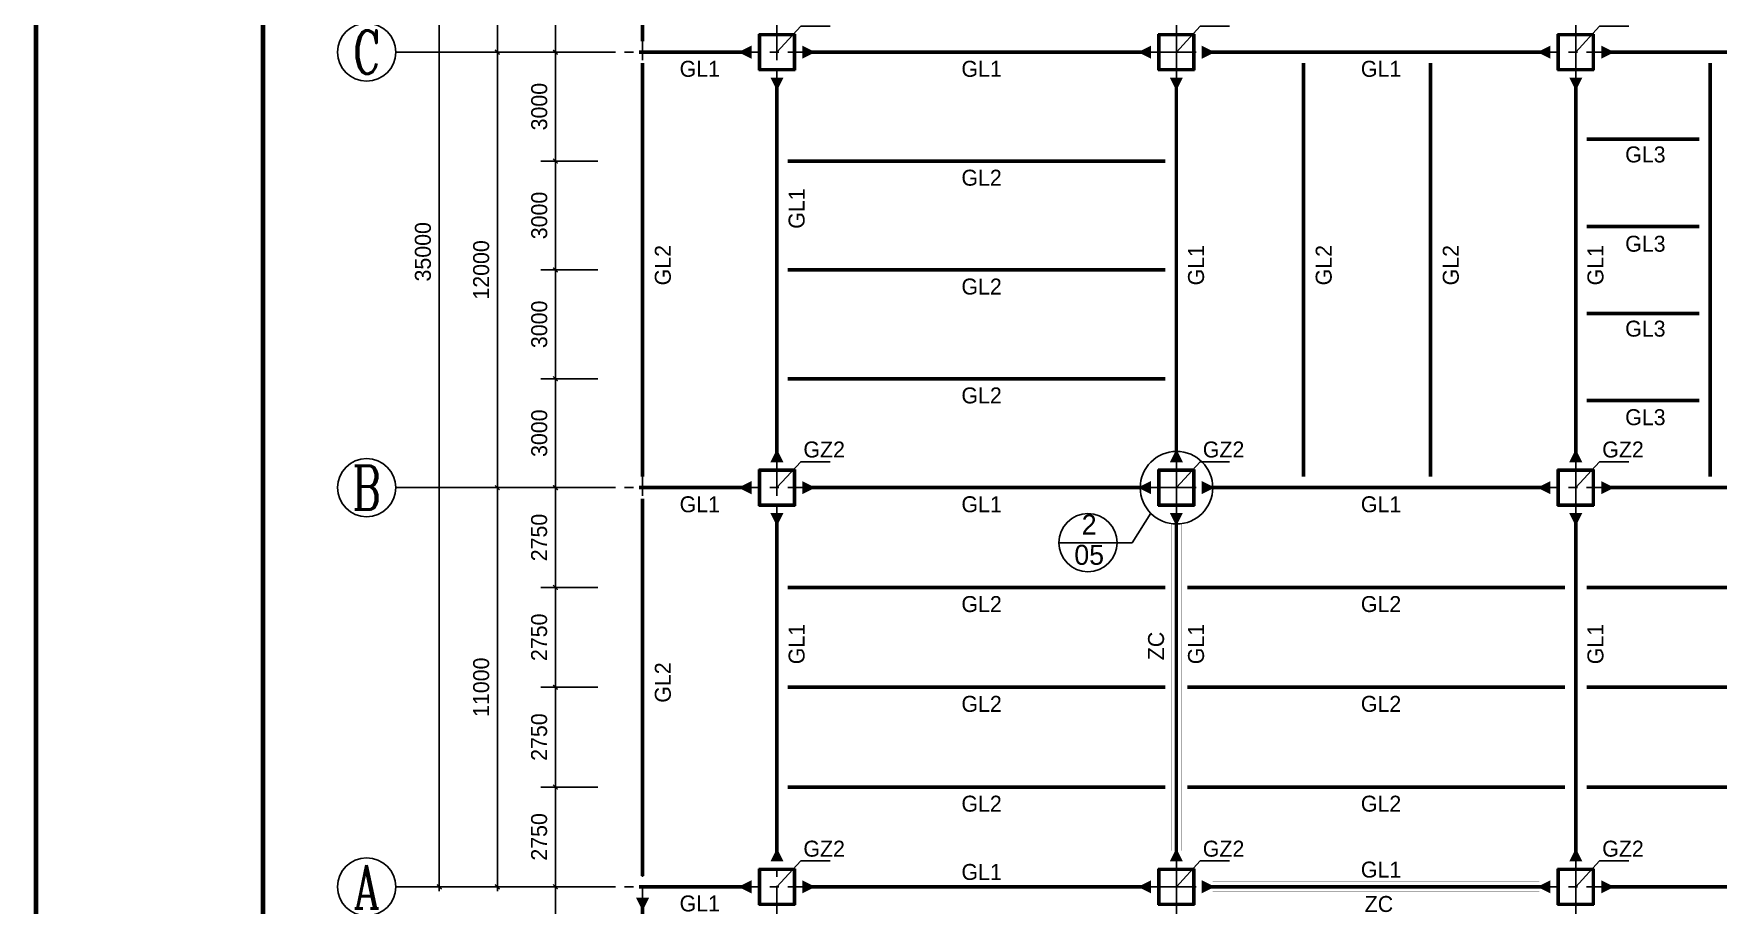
# Model space of a CAD drawing. Extents: x 31132 to 885236, y 345273 to 1212165.
# Drawn here: x 166132 to 189329, y 544238 to 556248 of the extents above; entities that cross this region are included whole.
import ezdxf
from ezdxf.enums import TextEntityAlignment as Align

# ---------------------------------------------------------------- set-up
doc = ezdxf.new("R2010")
doc.units = 0
doc.header["$LTSCALE"] = 1000
doc.linetypes.add('2', pattern=[30, 9, -6, 9, -6])
doc.linetypes.add('CENTER', pattern=[2, 1.25, -0.25, 0.25, -0.25])
doc.layers.get('0').update_dxf_attribs({"linetype": 'CONTINUOUS'})
doc.layers.get('Defpoints').update_dxf_attribs({"linetype": 'CONTINUOUS'})
for name, color, linetype in [('1-结构平面图说明', 7, 'CONTINUOUS'), ('AXIS', 253, 'CENTER'), ('AXIS_NUM', 7, 'CONTINUOUS'), ('TK', 4, 'CONTINUOUS'), ('实线', 7, 'CONTINUOUS'), ('支撑构件', 6, '2'), ('文字说明', 7, 'CONTINUOUS'), ('详图', 9, 'CONTINUOUS'), ('轴线标注', 7, 'CONTINUOUS'), ('钢柱', 2, 'CONTINUOUS')]:
    doc.layers.add(name, color=color, linetype=linetype)
doc.styles.add('STYLE1', font='')
doc.styles.add('TSSD_Axis', font='complex.shx', dxfattribs={"width": 0.7, "bigfont": 'hztxt.shx'})
doc.styles.add('二室', font='')
doc.styles.get('STYLE1').set_extended_font_data('Structure Fonts')
doc.styles.get('二室').set_extended_font_data('Structure Fonts')
doc.dimstyles.new('副本 DIM200', dxfattribs={"dimtxt": 220, "dimasz": 0.3, "dimexe": 200, "dimexo": 200, "dimgap": 100, "dimtad": 1, "dimdec": 0, "dimlfac": 2, "dimzin": 0, "dimdsep": 46, "dimtxsty": 'STYLE1', "dimblk": 'Studio2', "dimcen": 0, "dimdle": 200, "dimclrd": 6, "dimclre": 6, "dimclrt": 7, "dimazin": 0, "dimtfac": 1, "dimtdec": 0, "dimtix": 1, "dimtmove": 2, "dimatfit": 3, "dimldrblk": 'Studio2', "dimfxl": 200, "dimtolj": 1, "dimtzin": 0, "dimarcsym": 0})

# ---------------------------------------------------------------- blocks, each defined once
blk = doc.blocks.new('Studio2')
blk.add_line((-200, 0), (200, 0))
blk.add_lwpolyline([(-106, -106, 60, 60, 0), (106, 106, 100, 100, 0)], format="xyseb")
blk = doc.blocks.new('*D1995')
at = {"layer": 'Defpoints', "color": 0, "transparency": 16777216}
for p in [(173300, 561993), (172516, 555993), (173300, 555993)]:
    blk.add_point(p, dxfattribs=at)
at = {"layer": '轴线标注', "color": 6, "lineweight": -2, "transparency": 16777216}
for p, q in [((173100, 561993), (172316, 561993)), ((172516, 561993), (172516, 555993)), ((173100, 555993), (172316, 555993))]:
    blk.add_line(p, q, dxfattribs=at)
at = {"layer": '轴线标注', "color": 6, "lineweight": -2, "transparency": 16777216, "xscale": 0.3, "yscale": 0.3, "zscale": 0.3}
for p, rotation in [((172516, 561993), 90), ((172516, 555993), 270)]:
    blk.add_blockref('Studio2', p, dxfattribs=dict(at, rotation=rotation))
at = {"layer": '轴线标注', "color": 7, "transparency": 16777216, "insert": (172294, 558993), "char_height": 220, "attachment_point": 5, "rotation": 90, "style": 'STYLE1'}
blk.add_mtext('\\A1;12000', dxfattribs=at)
blk = doc.blocks.new('*D1998')
at = {"layer": 'Defpoints', "color": 0, "transparency": 16777216}
for p in [(174100, 557493), (173316, 555993), (174100, 555993)]:
    blk.add_point(p, dxfattribs=at)
at = {"layer": '轴线标注', "color": 6, "lineweight": -2, "transparency": 16777216}
for p, q in [((173900, 557493), (173116, 557493)), ((173316, 557493), (173316, 555993)), ((173900, 555993), (173116, 555993))]:
    blk.add_line(p, q, dxfattribs=at)
at = {"layer": '轴线标注', "color": 6, "lineweight": -2, "transparency": 16777216, "xscale": 0.3, "yscale": 0.3, "zscale": 0.3}
for p, rotation in [((173316, 557493), 90), ((173316, 555993), 270)]:
    blk.add_blockref('Studio2', p, dxfattribs=dict(at, rotation=rotation))
at = {"layer": '轴线标注', "color": 7, "transparency": 16777216, "insert": (173094, 556743), "char_height": 220, "attachment_point": 5, "rotation": 90, "style": 'STYLE1'}
blk.add_mtext('\\A1;3000', dxfattribs=at)
blk = doc.blocks.new('*D1999')
at = {"layer": 'Defpoints', "color": 0, "transparency": 16777216}
for p in [(174100, 555993), (173316, 554493), (174100, 554493)]:
    blk.add_point(p, dxfattribs=at)
at = {"layer": '轴线标注', "color": 6, "lineweight": -2, "transparency": 16777216}
for p, q in [((173900, 555993), (173116, 555993)), ((173316, 555993), (173316, 554493)), ((173900, 554493), (173116, 554493))]:
    blk.add_line(p, q, dxfattribs=at)
at = {"layer": '轴线标注', "color": 6, "lineweight": -2, "transparency": 16777216, "xscale": 0.3, "yscale": 0.3, "zscale": 0.3}
for p, rotation in [((173316, 555993), 90), ((173316, 554493), 270)]:
    blk.add_blockref('Studio2', p, dxfattribs=dict(at, rotation=rotation))
at = {"layer": '轴线标注', "color": 7, "transparency": 16777216, "insert": (173094, 555243), "char_height": 220, "attachment_point": 5, "rotation": 90, "style": 'STYLE1'}
blk.add_mtext('\\A1;3000', dxfattribs=at)
blk = doc.blocks.new('*D2000')
at = {"layer": 'Defpoints', "color": 0, "transparency": 16777216}
for p in [(174100, 554493), (173316, 552993), (174100, 552993)]:
    blk.add_point(p, dxfattribs=at)
at = {"layer": '轴线标注', "color": 6, "lineweight": -2, "transparency": 16777216}
for p, q in [((173900, 554493), (173116, 554493)), ((173316, 554493), (173316, 552993)), ((173900, 552993), (173116, 552993))]:
    blk.add_line(p, q, dxfattribs=at)
at = {"layer": '轴线标注', "color": 6, "lineweight": -2, "transparency": 16777216, "xscale": 0.3, "yscale": 0.3, "zscale": 0.3}
for p, rotation in [((173316, 554493), 90), ((173316, 552993), 270)]:
    blk.add_blockref('Studio2', p, dxfattribs=dict(at, rotation=rotation))
at = {"layer": '轴线标注', "color": 7, "transparency": 16777216, "insert": (173094, 553743), "char_height": 220, "attachment_point": 5, "rotation": 90, "style": 'STYLE1'}
blk.add_mtext('\\A1;3000', dxfattribs=at)
blk = doc.blocks.new('*D2001')
at = {"layer": 'Defpoints', "color": 0, "transparency": 16777216}
for p in [(174100, 552993), (173316, 551493), (174100, 551493)]:
    blk.add_point(p, dxfattribs=at)
at = {"layer": '轴线标注', "color": 6, "lineweight": -2, "transparency": 16777216}
for p, q in [((173900, 552993), (173116, 552993)), ((173316, 552993), (173316, 551493)), ((173900, 551493), (173116, 551493))]:
    blk.add_line(p, q, dxfattribs=at)
at = {"layer": '轴线标注', "color": 6, "lineweight": -2, "transparency": 16777216, "xscale": 0.3, "yscale": 0.3, "zscale": 0.3}
for p, rotation in [((173316, 552993), 90), ((173316, 551493), 270)]:
    blk.add_blockref('Studio2', p, dxfattribs=dict(at, rotation=rotation))
at = {"layer": '轴线标注', "color": 7, "transparency": 16777216, "insert": (173094, 552243), "char_height": 220, "attachment_point": 5, "rotation": 90, "style": 'STYLE1'}
blk.add_mtext('\\A1;3000', dxfattribs=at)
blk = doc.blocks.new('*D2002')
at = {"layer": 'Defpoints', "color": 0, "transparency": 16777216}
for p in [(174100, 551493), (173316, 549993), (174100, 549993)]:
    blk.add_point(p, dxfattribs=at)
at = {"layer": '轴线标注', "color": 6, "lineweight": -2, "transparency": 16777216}
for p, q in [((173900, 551493), (173116, 551493)), ((173316, 551493), (173316, 549993)), ((173900, 549993), (173116, 549993))]:
    blk.add_line(p, q, dxfattribs=at)
at = {"layer": '轴线标注', "color": 6, "lineweight": -2, "transparency": 16777216, "xscale": 0.3, "yscale": 0.3, "zscale": 0.3}
for p, rotation in [((173316, 551493), 90), ((173316, 549993), 270)]:
    blk.add_blockref('Studio2', p, dxfattribs=dict(at, rotation=rotation))
at = {"layer": '轴线标注', "color": 7, "transparency": 16777216, "insert": (173094, 550743), "char_height": 220, "attachment_point": 5, "rotation": 90, "style": 'STYLE1'}
blk.add_mtext('\\A1;3000', dxfattribs=at)
blk = doc.blocks.new('*D2003')
at = {"layer": 'Defpoints', "color": 0, "transparency": 16777216}
for p in [(174100, 549993), (173316, 548618), (174100, 548618)]:
    blk.add_point(p, dxfattribs=at)
at = {"layer": '轴线标注', "color": 6, "lineweight": -2, "transparency": 16777216}
for p, q in [((173900, 549993), (173116, 549993)), ((173316, 549993), (173316, 548618)), ((173900, 548618), (173116, 548618))]:
    blk.add_line(p, q, dxfattribs=at)
at = {"layer": '轴线标注', "color": 6, "lineweight": -2, "transparency": 16777216, "xscale": 0.3, "yscale": 0.3, "zscale": 0.3}
for p, rotation in [((173316, 549993), 90), ((173316, 548618), 270)]:
    blk.add_blockref('Studio2', p, dxfattribs=dict(at, rotation=rotation))
at = {"layer": '轴线标注', "color": 7, "transparency": 16777216, "insert": (173092, 549306), "char_height": 220, "attachment_point": 5, "rotation": 90, "style": 'STYLE1'}
blk.add_mtext('\\A1;2750', dxfattribs=at)
blk = doc.blocks.new('*D2004')
at = {"layer": 'Defpoints', "color": 0, "transparency": 16777216}
for p in [(174100, 548618), (173316, 547243), (174100, 547243)]:
    blk.add_point(p, dxfattribs=at)
at = {"layer": '轴线标注', "color": 6, "lineweight": -2, "transparency": 16777216}
for p, q in [((173900, 548618), (173116, 548618)), ((173316, 548618), (173316, 547243)), ((173900, 547243), (173116, 547243))]:
    blk.add_line(p, q, dxfattribs=at)
at = {"layer": '轴线标注', "color": 6, "lineweight": -2, "transparency": 16777216, "xscale": 0.3, "yscale": 0.3, "zscale": 0.3}
for p, rotation in [((173316, 548618), 90), ((173316, 547243), 270)]:
    blk.add_blockref('Studio2', p, dxfattribs=dict(at, rotation=rotation))
at = {"layer": '轴线标注', "color": 7, "transparency": 16777216, "insert": (173092, 547931), "char_height": 220, "attachment_point": 5, "rotation": 90, "style": 'STYLE1'}
blk.add_mtext('\\A1;2750', dxfattribs=at)
blk = doc.blocks.new('*D2005')
at = {"layer": 'Defpoints', "color": 0, "transparency": 16777216}
for p in [(174100, 547243), (173316, 545868), (174100, 545868)]:
    blk.add_point(p, dxfattribs=at)
at = {"layer": '轴线标注', "color": 6, "lineweight": -2, "transparency": 16777216}
for p, q in [((173900, 547243), (173116, 547243)), ((173316, 547243), (173316, 545868)), ((173900, 545868), (173116, 545868))]:
    blk.add_line(p, q, dxfattribs=at)
at = {"layer": '轴线标注', "color": 6, "lineweight": -2, "transparency": 16777216, "xscale": 0.3, "yscale": 0.3, "zscale": 0.3}
for p, rotation in [((173316, 547243), 90), ((173316, 545868), 270)]:
    blk.add_blockref('Studio2', p, dxfattribs=dict(at, rotation=rotation))
at = {"layer": '轴线标注', "color": 7, "transparency": 16777216, "insert": (173092, 546556), "char_height": 220, "attachment_point": 5, "rotation": 90, "style": 'STYLE1'}
blk.add_mtext('\\A1;2750', dxfattribs=at)
blk = doc.blocks.new('*D2006')
at = {"layer": 'Defpoints', "color": 0, "transparency": 16777216}
for p in [(174100, 545868), (173316, 544493), (174100, 544493)]:
    blk.add_point(p, dxfattribs=at)
at = {"layer": '轴线标注', "color": 6, "lineweight": -2, "transparency": 16777216}
for p, q in [((173900, 545868), (173116, 545868)), ((173316, 545868), (173316, 544493)), ((173900, 544493), (173116, 544493))]:
    blk.add_line(p, q, dxfattribs=at)
at = {"layer": '轴线标注', "color": 6, "lineweight": -2, "transparency": 16777216, "xscale": 0.3, "yscale": 0.3, "zscale": 0.3}
for p, rotation in [((173316, 545868), 90), ((173316, 544493), 270)]:
    blk.add_blockref('Studio2', p, dxfattribs=dict(at, rotation=rotation))
at = {"layer": '轴线标注', "color": 7, "transparency": 16777216, "insert": (173092, 545181), "char_height": 220, "attachment_point": 5, "rotation": 90, "style": 'STYLE1'}
blk.add_mtext('\\A1;2750', dxfattribs=at)
blk = doc.blocks.new('*D2007')
at = {"layer": 'Defpoints', "color": 0, "transparency": 16777216}
for p in [(172500, 561993), (171716, 544493), (172500, 544493)]:
    blk.add_point(p, dxfattribs=at)
at = {"layer": '轴线标注', "color": 6, "lineweight": -2, "transparency": 16777216}
for p, q in [((172300, 561993), (171516, 561993)), ((171716, 561993), (171716, 544493)), ((172300, 544493), (171516, 544493))]:
    blk.add_line(p, q, dxfattribs=at)
at = {"layer": '轴线标注', "color": 6, "lineweight": -2, "transparency": 16777216, "xscale": 0.3, "yscale": 0.3, "zscale": 0.3}
for p, rotation in [((171716, 561993), 90), ((171716, 544493), 270)]:
    blk.add_blockref('Studio2', p, dxfattribs=dict(at, rotation=rotation))
at = {"layer": '轴线标注', "color": 7, "transparency": 16777216, "insert": (171492, 553243), "char_height": 220, "attachment_point": 5, "rotation": 90, "style": 'STYLE1'}
blk.add_mtext('\\A1;35000', dxfattribs=at)
blk = doc.blocks.new('*D2008')
at = {"layer": 'Defpoints', "color": 0, "transparency": 16777216}
for p in [(173300, 555993), (172516, 549993), (173300, 549993)]:
    blk.add_point(p, dxfattribs=at)
at = {"layer": '轴线标注', "color": 6, "lineweight": -2, "transparency": 16777216}
for p, q in [((173100, 555993), (172316, 555993)), ((172516, 555993), (172516, 549993)), ((173100, 549993), (172316, 549993))]:
    blk.add_line(p, q, dxfattribs=at)
at = {"layer": '轴线标注', "color": 6, "lineweight": -2, "transparency": 16777216, "xscale": 0.3, "yscale": 0.3, "zscale": 0.3}
for p, rotation in [((172516, 555993), 90), ((172516, 549993), 270)]:
    blk.add_blockref('Studio2', p, dxfattribs=dict(at, rotation=rotation))
at = {"layer": '轴线标注', "color": 7, "transparency": 16777216, "insert": (172294, 552993), "char_height": 220, "attachment_point": 5, "rotation": 90, "style": 'STYLE1'}
blk.add_mtext('\\A1;12000', dxfattribs=at)
blk = doc.blocks.new('*D2009')
at = {"layer": 'Defpoints', "color": 0, "transparency": 16777216}
for p in [(173300, 549993), (172516, 544493), (173300, 544493)]:
    blk.add_point(p, dxfattribs=at)
at = {"layer": '轴线标注', "color": 6, "lineweight": -2, "transparency": 16777216}
for p, q in [((173100, 549993), (172316, 549993)), ((172516, 549993), (172516, 544493)), ((173100, 544493), (172316, 544493))]:
    blk.add_line(p, q, dxfattribs=at)
at = {"layer": '轴线标注', "color": 6, "lineweight": -2, "transparency": 16777216, "xscale": 0.3, "yscale": 0.3, "zscale": 0.3}
for p, rotation in [((172516, 549993), 90), ((172516, 544493), 270)]:
    blk.add_blockref('Studio2', p, dxfattribs=dict(at, rotation=rotation))
at = {"layer": '轴线标注', "color": 7, "transparency": 16777216, "insert": (172294, 547243), "char_height": 220, "attachment_point": 5, "rotation": 90, "style": 'STYLE1'}
blk.add_mtext('\\A1;11000', dxfattribs=at)
blk = doc.blocks.new('*D2010')
at = {"layer": 'Defpoints', "color": 0, "transparency": 16777216}
for p in [(174100, 544493), (173316, 542893), (174100, 542893)]:
    blk.add_point(p, dxfattribs=at)
at = {"layer": '轴线标注', "color": 6, "lineweight": -2, "transparency": 16777216}
for p, q in [((173900, 544493), (173116, 544493)), ((173316, 544493), (173316, 542893)), ((173900, 542893), (173116, 542893))]:
    blk.add_line(p, q, dxfattribs=at)
at = {"layer": '轴线标注', "color": 6, "lineweight": -2, "transparency": 16777216, "xscale": 0.3, "yscale": 0.3, "zscale": 0.3}
for p, rotation in [((173316, 544493), 90), ((173316, 542893), 270)]:
    blk.add_blockref('Studio2', p, dxfattribs=dict(at, rotation=rotation))
at = {"layer": '轴线标注', "color": 7, "transparency": 16777216, "insert": (173094, 543693), "char_height": 220, "attachment_point": 5, "rotation": 90, "style": 'STYLE1'}
blk.add_mtext('\\A1;3200', dxfattribs=at)
blk = doc.blocks.new('ts_axno')
at = {"color": 0, "linetype": 'ByBlock', "lineweight": -2}
blk.add_circle((0, 0), 0.5, dxfattribs=at)
at = {"color": 0, "linetype": 'ByBlock', "lineweight": -2, "style": 'TSSD_Axis', "width": 0.7}
blk.add_attdef('A', text='', height=0.6, dxfattribs=at).set_placement((0, 0), align=Align.MIDDLE_CENTER)

msp = doc.modelspace()

# ---------------------------------------------------------------- linework, layer by layer
at = {"layer": 'AXIS', "ltscale": 0.5}
for p, q in [((174515.94, 541881.44), (174515.94, 564581.44)), ((176365.94, 541881.44), (176365.94, 564581.44)), ((181865.94, 541893.16), (181865.94, 564593.16)), ((187365.94, 541893.16), (187365.94, 564593.16)), ((181865.94, 564093.16), (181865.94, 541393.16)), ((187365.94, 564093.16), (187365.94, 541393.16)), ((173515.94, 555993.16), (205715.94, 555993.16)), ((173515.94, 549993.16), (205715.94, 549993.16)), ((173515.94, 544493.16), (205715.94, 544493.16))]:
    msp.add_line(p, q, dxfattribs=at)
at = {"layer": 'AXIS_NUM'}
for p, q in [((173515.94, 555993.16), (171115.94, 555993.16)), ((173515.94, 549993.16), (171115.94, 549993.16)), ((173515.94, 544493.16), (171115.94, 544493.16))]:
    msp.add_line(p, q, dxfattribs=at)
at = {"layer": 'TK', "const_width": 62.5}
for points in [[(166162.8, 531386.49), (166162.8, 568511.49), (218662.8, 568511.49), (218662.8, 531386.49)], [(169287.8, 532011.49), (169287.8, 567886.49), (218037.8, 567886.49), (218037.8, 532011.49)]]:
    msp.add_lwpolyline(points, close=True, dxfattribs=at)
at = {"layer": '实线', "color": 3, "linetype": 'Continuous', "lineweight": -3, "const_width": 50}
for points in [[(174515.94, 561843.16), (174515.94, 556143.16)], [(174515.94, 555843.16), (174515.94, 550143.16)], [(183615.94, 555843.16), (183615.94, 550143.16)], [(185365.94, 555843.16), (185365.94, 550143.16)], [(189215.94, 555843.16), (189215.94, 550143.16)], [(187515.94, 554793.16), (189065.94, 554793.16)], [(176515.94, 554493.16), (181715.94, 554493.16)], [(187515.94, 553593.16), (189065.94, 553593.16)], [(176515.94, 552993.16), (181715.94, 552993.16)], [(187515.94, 552393.16), (189065.94, 552393.16)], [(176515.94, 551493.16), (181715.94, 551493.16)], [(187515.94, 551193.16), (189065.94, 551193.16)], [(174515.94, 549843.16), (174515.94, 544643.16)], [(176515.94, 548618.16), (181715.94, 548618.16)], [(182015.94, 548618.16), (187215.94, 548618.16)], [(187515.94, 548618.16), (192715.94, 548618.16)], [(176515.94, 547243.16), (181715.94, 547243.16)], [(182015.94, 547243.16), (187215.94, 547243.16)], [(187515.94, 547243.16), (192715.94, 547243.16)], [(176515.94, 545868.16), (181715.94, 545868.16)], [(182015.94, 545868.16), (187215.94, 545868.16)], [(187515.94, 545868.16), (192715.94, 545868.16)]]:
    msp.add_lwpolyline(points, dxfattribs=at)
at = {"layer": '实线', "color": 4, "linetype": 'Continuous', "lineweight": -3}
for points in [[(176015.94, 555993.16, 180, 0, 0), (175835.94, 555993.16, 180, 0, 0)], [(176715.94, 555993.16, 180, 0, 0), (176895.94, 555993.16, 180, 0, 0)], [(181515.94, 555993.16, 180, 0, 0), (181335.94, 555993.16, 180, 0, 0)], [(182215.94, 555993.16, 180, 0, 0), (182395.94, 555993.16, 180, 0, 0)], [(187015.94, 555993.16, 180, 0, 0), (186835.94, 555993.16, 180, 0, 0)], [(187715.94, 555993.16, 180, 0, 0), (187895.94, 555993.16, 180, 0, 0)], [(176365.94, 555643.16, 180, 0, 0), (176365.94, 555463.16, 180, 0, 0)], [(181865.94, 555643.16, 180, 0, 0), (181865.94, 555463.16, 180, 0, 0)], [(187365.94, 555643.16, 180, 0, 0), (187365.94, 555463.16, 180, 0, 0)], [(176365.94, 550343.16, 180, 0, 0), (176365.94, 550523.16, 180, 0, 0)], [(181865.94, 550343.16, 180, 0, 0), (181865.94, 550523.16, 180, 0, 0)], [(187365.94, 550343.16, 180, 0, 0), (187365.94, 550523.16, 180, 0, 0)], [(176015.94, 549993.16, 180, 0, 0), (175835.94, 549993.16, 180, 0, 0)], [(176715.94, 549993.16, 180, 0, 0), (176895.94, 549993.16, 180, 0, 0)], [(181515.94, 549993.16, 180, 0, 0), (181335.94, 549993.16, 180, 0, 0)], [(182215.94, 549993.16, 180, 0, 0), (182395.94, 549993.16, 180, 0, 0)], [(187015.94, 549993.16, 180, 0, 0), (186835.94, 549993.16, 180, 0, 0)], [(187715.94, 549993.16, 180, 0, 0), (187895.94, 549993.16, 180, 0, 0)], [(176365.94, 549643.16, 180, 0, 0), (176365.94, 549463.16, 180, 0, 0)], [(181865.94, 549643.16, 180, 0, 0), (181865.94, 549463.16, 180, 0, 0)], [(187365.94, 549643.16, 180, 0, 0), (187365.94, 549463.16, 180, 0, 0)], [(176365.94, 544843.16, 180, 0, 0), (176365.94, 545023.16, 180, 0, 0)], [(181865.94, 544843.16, 180, 0, 0), (181865.94, 545023.16, 180, 0, 0)], [(187365.94, 544843.16, 180, 0, 0), (187365.94, 545023.16, 180, 0, 0)], [(176015.94, 544493.16, 180, 0, 0), (175835.94, 544493.16, 180, 0, 0)], [(176715.94, 544493.16, 180, 0, 0), (176895.94, 544493.16, 180, 0, 0)], [(181515.94, 544493.16, 180, 0, 0), (181335.94, 544493.16, 180, 0, 0)], [(182215.94, 544493.16, 180, 0, 0), (182395.94, 544493.16, 180, 0, 0)], [(187015.94, 544493.16, 180, 0, 0), (186835.94, 544493.16, 180, 0, 0)], [(187715.94, 544493.16, 180, 0, 0), (187895.94, 544493.16, 180, 0, 0)], [(174515.94, 544343.16, 180, 0, 0), (174515.94, 544163.16, 180, 0, 0)]]:
    msp.add_lwpolyline(points, format="xyseb", dxfattribs=at)
at = {"layer": '实线', "color": 4, "linetype": 'Continuous', "lineweight": -3, "const_width": 50}
for points in [[(176015.94, 555993.16), (174465.94, 555993.16)], [(181515.94, 555993.16), (176715.94, 555993.16)], [(187015.94, 555993.16), (182215.94, 555993.16)], [(192515.94, 555993.16), (187715.94, 555993.16)], [(176365.94, 555643.16), (176365.94, 550343.16)], [(181865.94, 555643.16), (181865.94, 550343.16)], [(187365.94, 555643.16), (187365.94, 550343.16)], [(176015.94, 549993.16), (174465.94, 549993.16)], [(181515.94, 549993.16), (176715.94, 549993.16)], [(187015.94, 549993.16), (182215.94, 549993.16)], [(192515.94, 549993.16), (187715.94, 549993.16)], [(176365.94, 549643.16), (176365.94, 544843.16)], [(181865.94, 549643.16), (181865.94, 544843.16)], [(187365.94, 549643.16), (187365.94, 544843.16)], [(176015.94, 544493.16), (174465.94, 544493.16)], [(181515.94, 544493.16), (176715.94, 544493.16)], [(187015.94, 544493.16), (182215.94, 544493.16)], [(192515.94, 544493.16), (187715.94, 544493.16)], [(174515.94, 544343.16), (174515.94, 543043.16)]]:
    msp.add_lwpolyline(points, dxfattribs=at)
at = {"layer": '支撑构件', "ltscale": 0.01, "const_width": 4.5}
for points in [[(181795.94, 549493.16), (181795.94, 544993.16)], [(181935.94, 549493.16), (181935.94, 544993.16)], [(186865.94, 544563.16), (182365.94, 544563.16)], [(182365.94, 544423.16), (186865.94, 544423.16)]]:
    msp.add_lwpolyline(points, dxfattribs=at)
at = {"layer": '详图'}
for p in [(181513.04, 549641.08), (180248.97, 549234.83)]:
    msp.add_line(p, (181258.97, 549234.83), dxfattribs=at)
for points in [[(176365.94, 555993.16), (176694.43, 556349.73), (177098.42, 556349.73)], [(181865.94, 555993.16), (182194.43, 556349.73), (182598.42, 556349.73)], [(187365.94, 555993.16), (187694.43, 556349.73), (188098.42, 556349.73)], [(176365.94, 549993.16), (176694.43, 550349.73), (177098.42, 550349.73)], [(181865.94, 549993.16), (182194.43, 550349.73), (182598.42, 550349.73)], [(187365.94, 549993.16), (187694.43, 550349.73), (188098.42, 550349.73)], [(176365.94, 544493.16), (176694.43, 544849.73), (177098.42, 544849.73)], [(181865.94, 544493.16), (182194.43, 544849.73), (182598.42, 544849.73)], [(187365.94, 544493.16), (187694.43, 544849.73), (188098.42, 544849.73)]]:
    msp.add_lwpolyline(points, dxfattribs=at)
for centre, radius in [((181868.54, 549992.67), 500), ((180648.97, 549234.83), 400)]:
    msp.add_circle(centre, radius, dxfattribs=at)
at = {"layer": '钢柱', "lineweight": 35}
for p, q in [((176615.94, 556243.16), (176115.94, 556243.16)), ((176115.94, 556243.16), (176115.94, 555743.16)), ((176598.94, 556226.16), (176132.94, 556226.16)), ((176132.94, 556226.16), (176132.94, 555760.16)), ((176598.94, 555760.16), (176598.94, 556226.16)), ((176615.94, 555743.16), (176615.94, 556243.16)), ((182115.94, 556243.16), (181615.94, 556243.16)), ((181615.94, 556243.16), (181615.94, 555743.16)), ((182098.94, 556226.16), (181632.94, 556226.16)), ((181632.94, 556226.16), (181632.94, 555760.16)), ((182098.94, 555760.16), (182098.94, 556226.16)), ((182115.94, 555743.16), (182115.94, 556243.16)), ((187615.94, 556243.16), (187115.94, 556243.16)), ((187115.94, 556243.16), (187115.94, 555743.16)), ((187598.94, 556226.16), (187132.94, 556226.16)), ((187132.94, 556226.16), (187132.94, 555760.16)), ((187598.94, 555760.16), (187598.94, 556226.16)), ((187615.94, 555743.16), (187615.94, 556243.16)), ((176115.94, 555743.16), (176615.94, 555743.16)), ((176132.94, 555760.16), (176598.94, 555760.16)), ((181615.94, 555743.16), (182115.94, 555743.16)), ((181632.94, 555760.16), (182098.94, 555760.16)), ((187115.94, 555743.16), (187615.94, 555743.16)), ((187132.94, 555760.16), (187598.94, 555760.16)), ((176615.94, 550243.16), (176115.94, 550243.16)), ((176115.94, 550243.16), (176115.94, 549743.16)), ((176615.94, 549743.16), (176615.94, 550243.16)), ((182115.94, 550243.16), (181615.94, 550243.16)), ((181615.94, 550243.16), (181615.94, 549743.16)), ((182115.94, 549743.16), (182115.94, 550243.16)), ((187615.94, 550243.16), (187115.94, 550243.16)), ((187115.94, 550243.16), (187115.94, 549743.16)), ((187615.94, 549743.16), (187615.94, 550243.16)), ((176598.94, 550226.16), (176132.94, 550226.16)), ((176132.94, 550226.16), (176132.94, 549760.16)), ((176598.94, 549760.16), (176598.94, 550226.16)), ((182098.94, 550226.16), (181632.94, 550226.16)), ((181632.94, 550226.16), (181632.94, 549760.16)), ((182098.94, 549760.16), (182098.94, 550226.16)), ((187598.94, 550226.16), (187132.94, 550226.16)), ((187132.94, 550226.16), (187132.94, 549760.16)), ((187598.94, 549760.16), (187598.94, 550226.16)), ((176115.94, 549743.16), (176615.94, 549743.16)), ((176132.94, 549760.16), (176598.94, 549760.16)), ((181615.94, 549743.16), (182115.94, 549743.16)), ((181632.94, 549760.16), (182098.94, 549760.16)), ((187115.94, 549743.16), (187615.94, 549743.16)), ((187132.94, 549760.16), (187598.94, 549760.16)), ((176615.94, 544743.16), (176115.94, 544743.16)), ((176115.94, 544743.16), (176115.94, 544243.16)), ((176598.94, 544726.16), (176132.94, 544726.16)), ((176132.94, 544726.16), (176132.94, 544260.16)), ((176598.94, 544260.16), (176598.94, 544726.16)), ((176615.94, 544243.16), (176615.94, 544743.16)), ((182115.94, 544743.16), (181615.94, 544743.16)), ((181615.94, 544743.16), (181615.94, 544243.16)), ((182098.94, 544726.16), (181632.94, 544726.16)), ((181632.94, 544726.16), (181632.94, 544260.16)), ((182098.94, 544260.16), (182098.94, 544726.16)), ((182115.94, 544243.16), (182115.94, 544743.16)), ((187615.94, 544743.16), (187115.94, 544743.16)), ((187115.94, 544743.16), (187115.94, 544243.16)), ((187598.94, 544726.16), (187132.94, 544726.16)), ((187132.94, 544726.16), (187132.94, 544260.16)), ((187598.94, 544260.16), (187598.94, 544726.16)), ((187615.94, 544243.16), (187615.94, 544743.16)), ((176115.94, 544243.16), (176615.94, 544243.16)), ((176132.94, 544260.16), (176598.94, 544260.16)), ((181615.94, 544243.16), (182115.94, 544243.16)), ((181632.94, 544260.16), (182098.94, 544260.16)), ((187115.94, 544243.16), (187615.94, 544243.16)), ((187132.94, 544260.16), (187598.94, 544260.16))]:
    msp.add_line(p, q, dxfattribs=at)

# ---------------------------------------------------------------- block references
at = {"layer": 'AXIS_NUM'}
ref = msp.add_blockref('ts_axno', (170715.94, 555993.16), dxfattribs=dict(at, xscale=800, yscale=800, zscale=800))
ref.add_attrib('A', 'C', dxfattribs={"height": 600, "style": 'TSSD_Axis', "width": 0.7}).set_placement((170715.94, 555993.16), align=Align.MIDDLE_CENTER)
ref = msp.add_blockref('ts_axno', (170715.94, 549993.16), dxfattribs=dict(at, xscale=800, yscale=800, zscale=800))
ref.add_attrib('A', 'B', dxfattribs={"height": 600, "style": 'TSSD_Axis', "width": 0.7}).set_placement((170715.94, 549993.16), align=Align.MIDDLE_CENTER)
ref = msp.add_blockref('ts_axno', (170715.94, 544493.16), dxfattribs=dict(at, xscale=800, yscale=800, zscale=800))
ref.add_attrib('A', 'A', dxfattribs={"height": 600, "style": 'TSSD_Axis', "width": 0.7}).set_placement((170715.94, 544493.16), align=Align.MIDDLE_CENTER)

# ---------------------------------------------------------------- texts
at = {"layer": '1-结构平面图说明', "style": '二室'}
for s, p in [('2', (180665.61, 549484.9)), ('05', (180665.61, 549067.12))]:
    msp.add_text(s, height=275, dxfattribs=at).set_placement(p, align=Align.MIDDLE_CENTER)
at = {"layer": '文字说明', "style": 'STYLE1'}
for s, p in [('GL1', (175025.77, 555653.93)), ('GL1', (178906.23, 555653.93)), ('GL1', (184406.23, 555653.93)), ('GL3', (188046.23, 554473.93)), ('GL2', (178906.23, 554153.93)), ('GL3', (188046.23, 553243.93)), ('GL2', (178906.23, 552653.93)), ('GL3', (188046.23, 552073.93)), ('GL2', (178906.23, 551153.93)), ('GL3', (188046.23, 550853.93)), ('GZ2', (176730.14, 550408.87)), ('GZ2', (182230.14, 550408.87)), ('GZ2', (187730.14, 550408.87)), ('GL1', (175025.77, 549653.93)), ('GL1', (178906.23, 549653.93)), ('GL1', (184406.23, 549653.93)), ('GL2', (178906.23, 548278.93)), ('GL2', (184406.23, 548278.93)), ('GL2', (178906.23, 546903.93)), ('GL2', (184406.23, 546903.93)), ('GL2', (178906.23, 545528.93)), ('GL2', (184406.23, 545528.93)), ('GZ2', (176730.14, 544908.87)), ('GZ2', (182230.14, 544908.87)), ('GZ2', (187730.14, 544908.87)), ('GL1', (178906.23, 544587.97)), ('GL1', (184406.23, 544620.56)), ('GL1', (175025.77, 544153.93)), ('ZC', (184459.63, 544146.84))]:
    msp.add_text(s, height=220, dxfattribs=at).set_placement(p)
for s, p in [('GL1', (176746.83, 553560.14)), ('GL2', (174904.76, 552780.14)), ('GL1', (182246.83, 552780.14)), ('GL2', (184004.76, 552780.14)), ('GL2', (185754.76, 552780.14)), ('GL1', (187746.83, 552780.14)), ('GL1', (176746.83, 547560.14)), ('ZC', (181696.11, 547615.41)), ('GL1', (182246.83, 547560.14)), ('GL1', (187746.83, 547560.14)), ('GL2', (174904.76, 547030.14))]:
    msp.add_text(s, height=220, rotation=90, dxfattribs=at).set_placement(p)

# ---------------------------------------------------------------- dimensions: what is measured, and where the dimension line sits
at = {"layer": '轴线标注'}
for base, p1, p2, picture, middle in [((171715.94, 544493.16), (172499.87, 561993.16), (172499.87, 544493.16), '*D2007', (171491.87, 553243.16)), ((172515.94, 555993.16), (173299.87, 561993.16), (173299.87, 555993.16), '*D1995', (172293.79, 558993.16)), ((173315.94, 555993.16), (174099.87, 557493.16), (174099.87, 555993.16), '*D1998', (173093.79, 556743.16)), ((172515.94, 549993.16), (173299.87, 555993.16), (173299.87, 549993.16), '*D2008', (172293.79, 552993.16)), ((173315.94, 554493.16), (174099.87, 555993.16), (174099.87, 554493.16), '*D1999', (173093.79, 555243.16)), ((173315.94, 552993.16), (174099.87, 554493.16), (174099.87, 552993.16), '*D2000', (173093.79, 553743.16)), ((173315.94, 551493.16), (174099.87, 552993.16), (174099.87, 551493.16), '*D2001', (173093.79, 552243.16)), ((173315.94, 549993.16), (174099.87, 551493.16), (174099.87, 549993.16), '*D2002', (173093.79, 550743.16)), ((172515.94, 544493.16), (173299.87, 549993.16), (173299.87, 544493.16), '*D2009', (172293.79, 547243.16)), ((173315.94, 548618.16), (174099.87, 549993.16), (174099.87, 548618.16), '*D2003', (173091.87, 549305.66)), ((173315.94, 547243.16), (174099.87, 548618.16), (174099.87, 547243.16), '*D2004', (173091.87, 547930.66)), ((173315.94, 545868.16), (174099.87, 547243.16), (174099.87, 545868.16), '*D2005', (173091.87, 546555.66)), ((173315.94, 544493.16), (174099.87, 545868.16), (174099.87, 544493.16), '*D2006', (173091.87, 545180.66)), ((173315.94, 542893.16), (174099.87, 544493.16), (174099.87, 542893.16), '*D2010', (173093.79, 543693.16))]:
    dim = msp.add_linear_dim(base=base, p1=p1, p2=p2, angle=90, dimstyle='副本 DIM200', dxfattribs=at)
    dim.commit()
    dim.dimension.update_dxf_attribs({"geometry": picture, "text_midpoint": middle})

doc.saveas('drawing.dxf')
